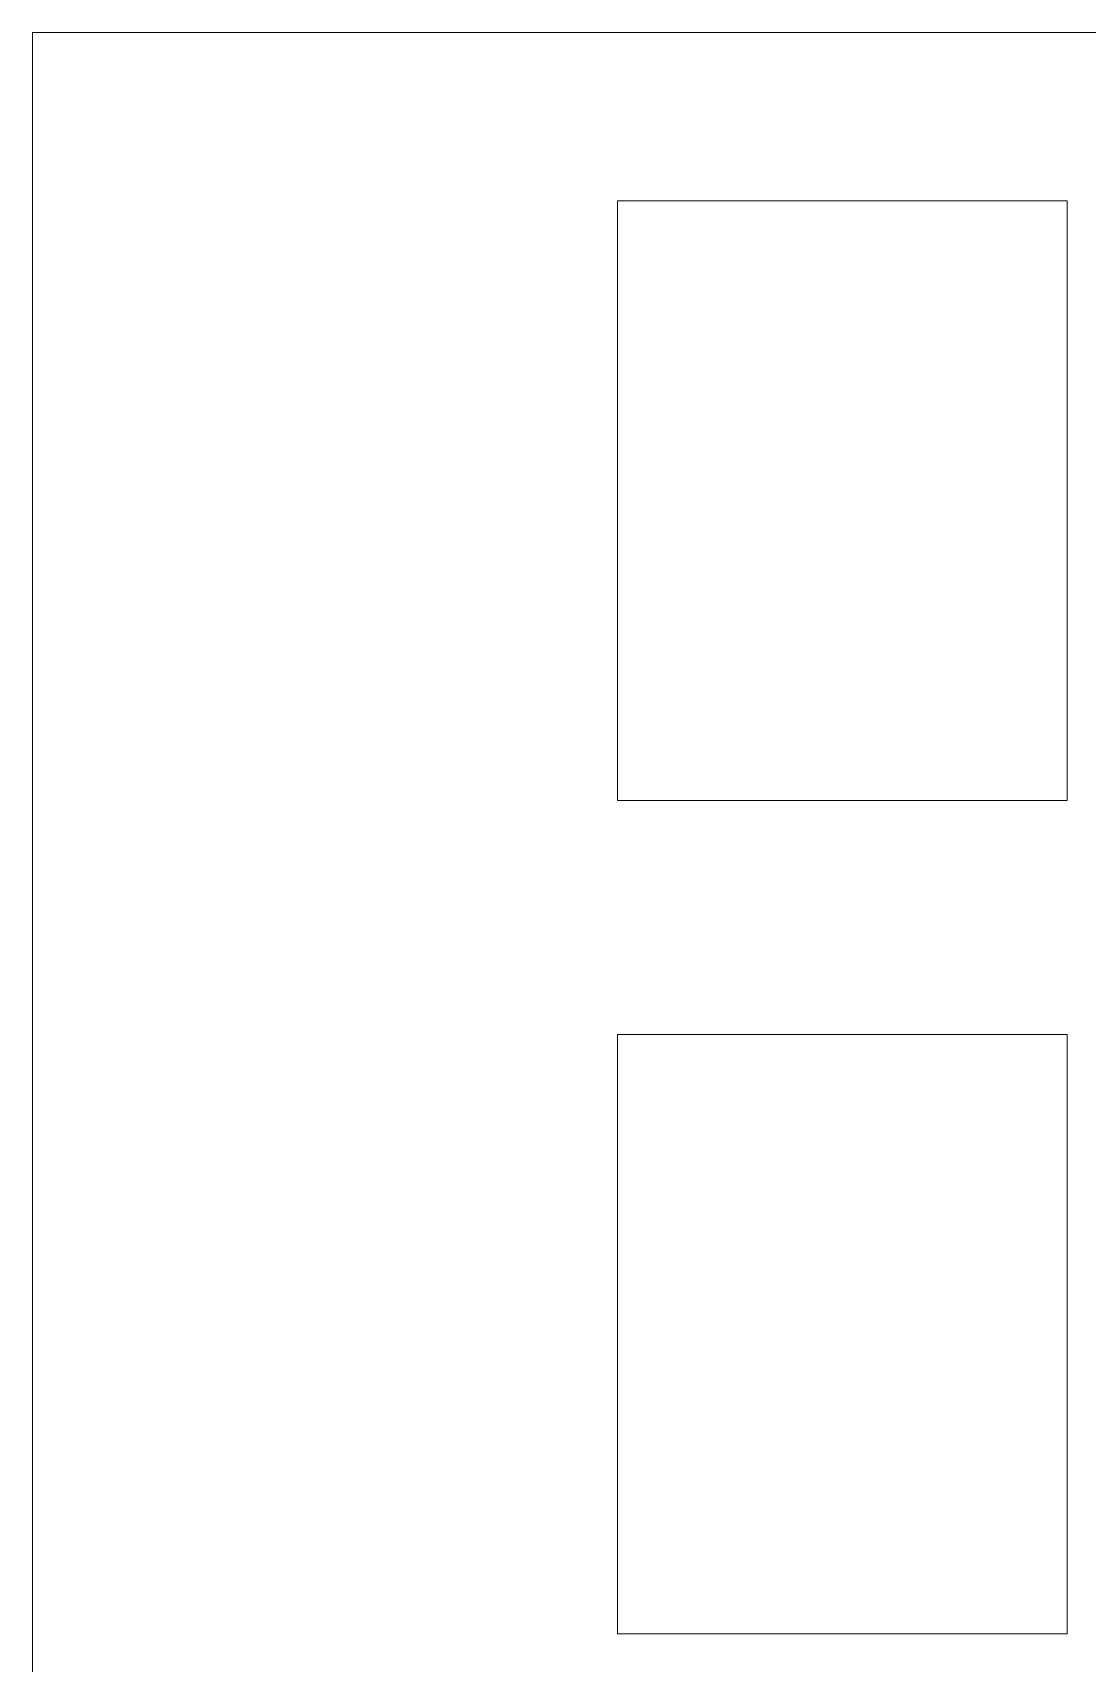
# Model space of a CAD drawing. Header units: feet. Extents: x 2583673 to 2624673, y -122443 to -93743.
# Drawn here: x 2583673 to 2594698, y -110788 to -93743 of the extents above; entities that cross this region are included whole.
import ezdxf

# ---------------------------------------------------------------- set-up
doc = ezdxf.new("R2010")
doc.units = ezdxf.units.FT
doc.header["$MEASUREMENT"] = 0
doc.header["$XCLIPFRAME"] = 0
doc.layers.add('Drawing & Figure', color=7, linetype='Continuous')
doc.layers.add('Shell - Roof_Pen_No__21', color=7, linetype='Continuous', lineweight=5)
picture_1 = doc.add_image_def('image1.jpg', size_in_pixel=(4032, 3024))
picture_2 = doc.add_image_def('image9.jpg', size_in_pixel=(828, 1104))

msp = doc.modelspace()

# ---------------------------------------------------------------- linework, layer by layer
at = {"layer": 'Shell - Roof_Pen_No__21', "color": 7, "linetype": 'Continuous', "lineweight": 5}
for p, q in [((2583673, -93743), (2624673, -93743)), ((2583673, -122443), (2583673, -93743))]:
    msp.add_line(p, q, dxfattribs=at)

# ---------------------------------------------------------------- pictures from other files: only their frames are drawn
at = {"layer": 'Drawing & Figure', "linetype": 'Continuous', "lineweight": 0}
image = msp.add_image(picture_2, insert=(2589788, -101768), size_in_units=(4699, 6266), dxfattribs=at)
image.set_boundary_path([(-0.5, -0.5), (827.5, 1103.5)])
image = msp.add_image(picture_1, insert=(2589788, -104214), size_in_units=(6266, 4699), rotation=-90, dxfattribs=at)
image.set_boundary_path([(-0.5, -0.5), (4031.5, 3023.5)])

doc.saveas('drawing.dxf')
